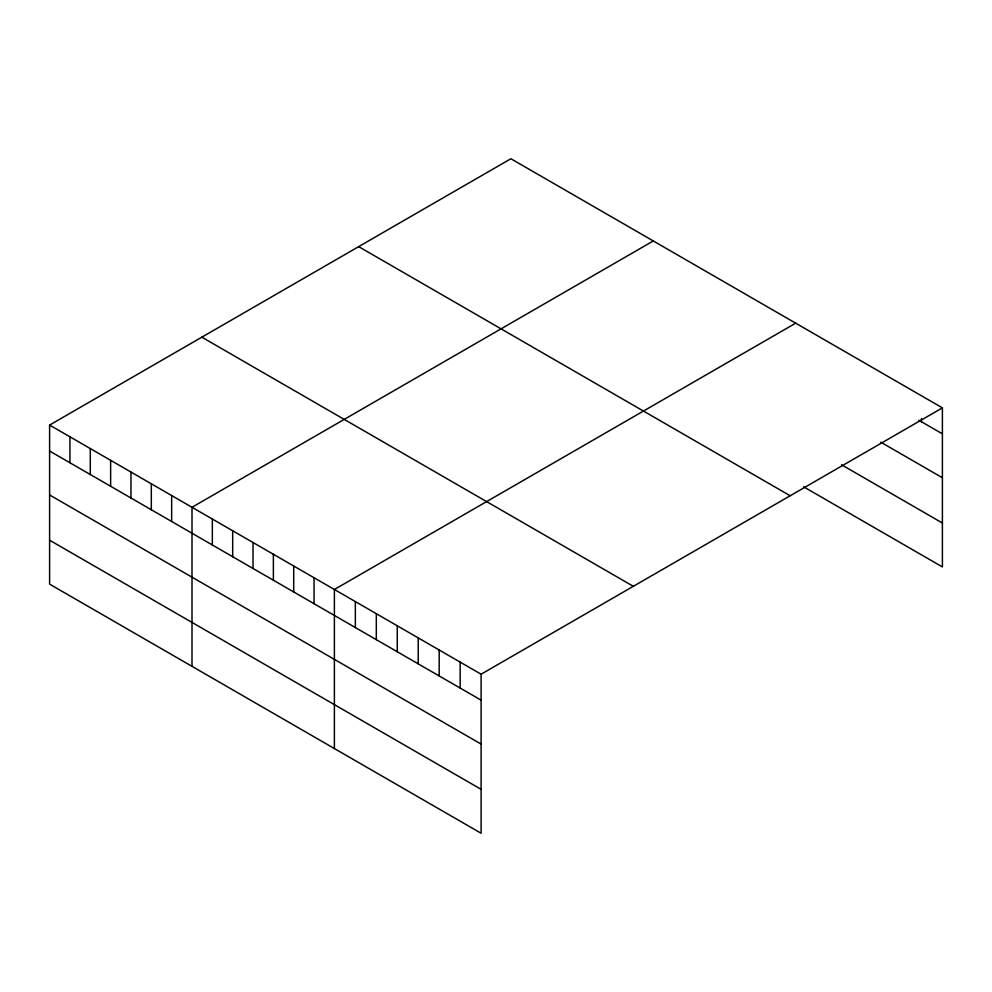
<?xml version="1.0" encoding="UTF-8"?>
<svg xmlns="http://www.w3.org/2000/svg" width="992" height="992" viewBox="0 0 992 992"><rect width="100%" height="100%" fill="white"/><g stroke="black" fill="none" stroke-linecap="round" stroke-linejoin="round"><path stroke-width="1.49" d="M942.4 407.873L481.108 674.2L481.108 833.255L49.6 584.127L49.6 425.072L510.892 158.745L942.4 407.873L942.4 566.928L803.545 486.762M653.294 240.957L192.002 507.284L192.002 666.339M795.683 323.169L334.391 589.496L334.391 748.551M918.815 420.224L942.4 433.826M880.834 442.209L942.4 477.747M841.538 464.777L942.4 523.007M358.67 246.636L790.178 495.764M201.822 337.181L633.33 586.309M49.6 425.072L481.108 674.2M49.6 451.025L481.108 700.154M49.6 494.958L481.108 744.074M49.6 540.206L481.108 789.334M921.444 418.674L921.444 421.736M460.152 662.098L460.152 688.051M439.183 649.996L439.183 675.961M418.227 637.893L418.227 663.859M397.271 625.791L397.271 651.756M376.315 613.701L376.315 639.654M355.347 601.598L355.347 627.552M314.055 577.753L314.055 603.706M293.706 566.01L293.706 591.964M273.37 554.255L273.37 580.221M253.022 542.512L253.022 568.478M232.686 530.77L232.686 556.735M212.338 519.027L212.338 544.992M171.653 495.541L171.653 521.494M151.317 483.798L151.317 509.752M130.969 472.043L130.969 498.009M110.633 460.3L110.633 486.266M90.284 448.558L90.284 474.523M69.948 436.815L69.948 462.78"/></g></svg>
